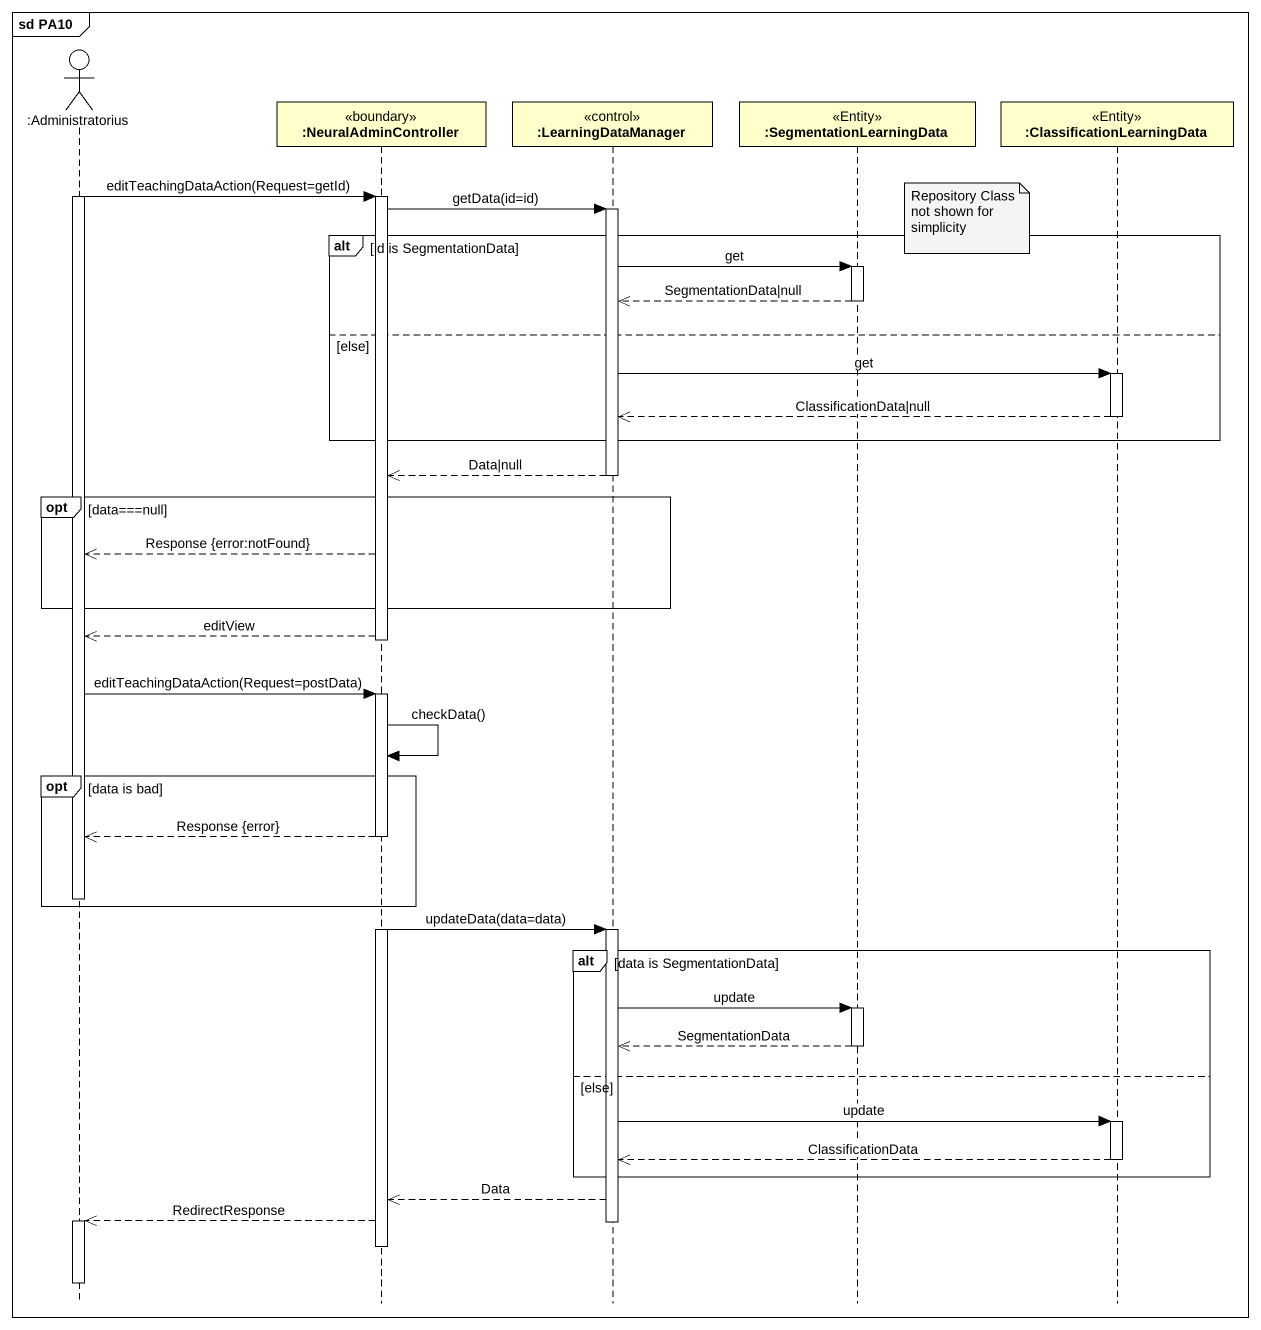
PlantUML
@startuml
mainframe sd PA10
hide footbox
actor ":Administratorius" as Administratorius
participant ":NeuralAdminController" as NeuralAdminController <<boundary>>
participant ":LearningDataManager" as LearningDataManager <<control>>
participant ":SegmentationLearningData" as SegmentationLearningData <<Entity>>
participant ":ClassificationLearningData" as ClassificationLearningData <<Entity>>

activate Administratorius
Administratorius -> NeuralAdminController : editTeachingDataAction(Request=getId)
activate NeuralAdminController
NeuralAdminController -> LearningDataManager : getData(id=id)
activate LearningDataManager
note right of SegmentationLearningData : Repository Class not shown for simplicity
alt id is SegmentationData
  LearningDataManager -> SegmentationLearningData : get
  activate SegmentationLearningData
  SegmentationLearningData -->> LearningDataManager : SegmentationData|null
  deactivate SegmentationLearningData
else else
  LearningDataManager -> ClassificationLearningData : get
  activate ClassificationLearningData
  ClassificationLearningData -->> LearningDataManager : ClassificationData|null
  deactivate ClassificationLearningData
end
LearningDataManager -->> NeuralAdminController : Data|null
deactivate LearningDataManager
opt data===null
  NeuralAdminController -->> Administratorius : Response {error:notFound}
end
NeuralAdminController -->> Administratorius : editView
deactivate NeuralAdminController
Administratorius -> NeuralAdminController : editTeachingDataAction(Request=postData)
activate NeuralAdminController
NeuralAdminController -> NeuralAdminController : checkData()
opt data is bad
  NeuralAdminController -->> Administratorius : Response {error}
  deactivate Administratorius
end
NeuralAdminController -> LearningDataManager : updateData(data=data)
activate LearningDataManager
alt data is SegmentationData
  LearningDataManager -> SegmentationLearningData : update
  activate SegmentationLearningData
  SegmentationLearningData -->> LearningDataManager : SegmentationData
  deactivate SegmentationLearningData
else else
  LearningDataManager -> ClassificationLearningData : update
  activate ClassificationLearningData
  ClassificationLearningData -->> LearningDataManager : ClassificationData
  deactivate ClassificationLearningData
end
LearningDataManager -->> NeuralAdminController : Data
NeuralAdminController -->> Administratorius : RedirectResponse
activate Administratorius
deactivate LearningDataManager
deactivate NeuralAdminController
deactivate Administratorius
@enduml
